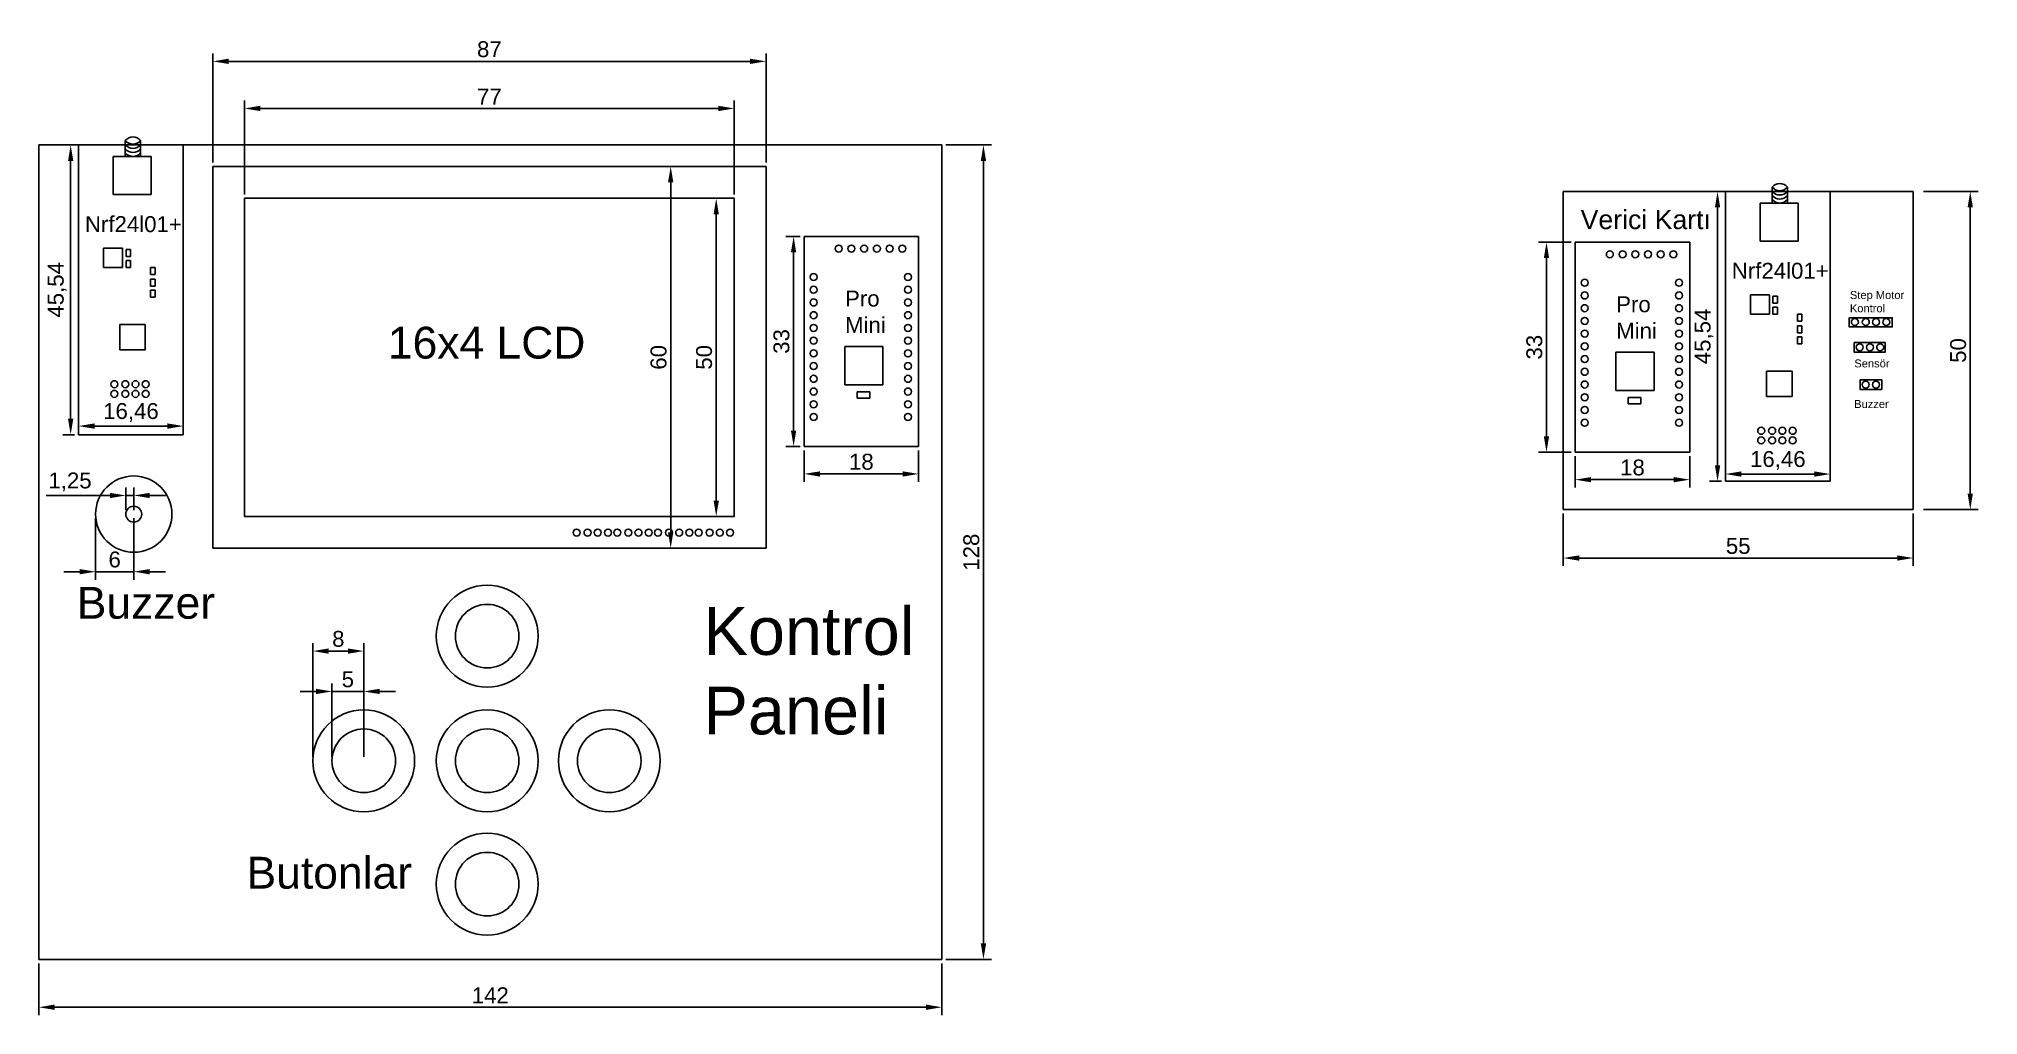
# Model space of a CAD drawing. Header units: millimetres. Extents: x 2223 to 2528, y 1813 to 1967.
import ezdxf

# ---------------------------------------------------------------- set-up
doc = ezdxf.new("R2010")
doc.units = ezdxf.units.MM
doc.styles.get("Standard").update_dxf_attribs({"font": 'arial.ttf'})
doc.dimstyles.new('ISO-25', dxfattribs={"dimtxt": 2.5, "dimasz": 2.5, "dimexe": 1.25, "dimexo": 0.625, "dimtad": 1, "dimtxsty": 'Standard', "dimcen": 2.5, "dimadec": 0, "dimazin": 0, "dimtfac": 1, "dimtmove": 0, "dimatfit": 3, "dimfxl": 1, "dimarcsym": 0})

# ---------------------------------------------------------------- blocks, each defined once
blk = doc.blocks.new('*D2')
at = {"color": 0, "lineweight": -2, "transparency": 16777216}
for p, q in [((2255.66, 1942.23), (2255.66, 1956.98)), ((2258.16, 1955.73), (2330.16, 1955.73)), ((2332.66, 1942.23), (2332.66, 1956.98))]:
    blk.add_line(p, q, dxfattribs=at)
at = {"color": 0, "transparency": 16777216}
for points in [[(2258.16, 1956.15), (2258.16, 1955.31), (2255.66, 1955.73)], [(2330.16, 1956.15), (2330.16, 1955.31), (2332.66, 1955.73)]]:
    blk.add_solid(points, dxfattribs=at)
at = {"layer": 'Defpoints', "color": 0, "transparency": 16777216}
for p in [(2332.66, 1955.73), (2255.66, 1941.61), (2332.66, 1941.61)]:
    blk.add_point(p, dxfattribs=at)
at = {"color": 0, "transparency": 16777216, "insert": (2294.16, 1957.6), "char_height": 2.5, "attachment_point": 5}
blk.add_mtext('77', dxfattribs=at)
blk = doc.blocks.new('*D3')
at = {"color": 0, "lineweight": -2, "transparency": 16777216}
for p, q in [((2250.66, 1947.23), (2250.66, 1964.38)), ((2337.66, 1947.23), (2337.66, 1964.38)), ((2253.16, 1963.13), (2335.16, 1963.13))]:
    blk.add_line(p, q, dxfattribs=at)
at = {"color": 0, "transparency": 16777216}
for points in [[(2253.16, 1963.55), (2253.16, 1962.72), (2250.66, 1963.13)], [(2335.16, 1963.55), (2335.16, 1962.72), (2337.66, 1963.13)]]:
    blk.add_solid(points, dxfattribs=at)
at = {"layer": 'Defpoints', "color": 0, "transparency": 16777216}
for p in [(2337.66, 1963.13), (2250.66, 1946.61), (2337.66, 1946.61)]:
    blk.add_point(p, dxfattribs=at)
at = {"color": 0, "transparency": 16777216, "insert": (2294.16, 1965.03), "char_height": 2.5, "attachment_point": 5}
blk.add_mtext('87', dxfattribs=at)
blk = doc.blocks.new('*D4')
at = {"color": 0, "lineweight": -2, "transparency": 16777216}
for p, q in [((2266.41, 1853.83), (2266.41, 1871.7)), ((2271.91, 1870.45), (2268.91, 1870.45)), ((2274.41, 1853.83), (2274.41, 1871.7))]:
    blk.add_line(p, q, dxfattribs=at)
at = {"color": 0, "transparency": 16777216}
for points in [[(2268.91, 1870.86), (2268.91, 1870.03), (2266.41, 1870.45)], [(2271.91, 1870.86), (2271.91, 1870.03), (2274.41, 1870.45)]]:
    blk.add_solid(points, dxfattribs=at)
at = {"layer": 'Defpoints', "color": 0, "transparency": 16777216}
for p in [(2266.41, 1870.45), (2266.41, 1853.2), (2274.41, 1853.2)]:
    blk.add_point(p, dxfattribs=at)
at = {"color": 0, "transparency": 16777216, "insert": (2270.41, 1872.35), "char_height": 2.5, "attachment_point": 5}
blk.add_mtext('8', dxfattribs=at)
blk = doc.blocks.new('*D5')
at = {"color": 0, "lineweight": -2, "transparency": 16777216}
for p, q in [((2266.91, 1864.1), (2264.41, 1864.1)), ((2269.41, 1853.83), (2269.41, 1865.35)), ((2274.41, 1864.1), (2269.41, 1864.1)), ((2274.41, 1853.83), (2274.41, 1865.35)), ((2276.91, 1864.1), (2279.41, 1864.1))]:
    blk.add_line(p, q, dxfattribs=at)
at = {"color": 0, "transparency": 16777216}
for points in [[(2266.91, 1864.52), (2266.91, 1863.69), (2269.41, 1864.1)], [(2276.91, 1864.52), (2276.91, 1863.69), (2274.41, 1864.1)]]:
    blk.add_solid(points, dxfattribs=at)
at = {"layer": 'Defpoints', "color": 0, "transparency": 16777216}
for p in [(2269.41, 1864.1), (2269.41, 1853.2), (2274.41, 1853.2)]:
    blk.add_point(p, dxfattribs=at)
at = {"color": 0, "transparency": 16777216, "insert": (2271.91, 1866), "char_height": 2.5, "attachment_point": 5}
blk.add_mtext('5', dxfattribs=at)
blk = doc.blocks.new('*D16')
at = {"color": 0, "lineweight": -2, "transparency": 16777216}
for p, q in [((2332.04, 1941.61), (2328.58, 1941.61)), ((2329.83, 1939.11), (2329.83, 1894.11)), ((2332.04, 1891.61), (2328.58, 1891.61))]:
    blk.add_line(p, q, dxfattribs=at)
at = {"color": 0, "transparency": 16777216}
for points in [[(2329.42, 1939.11), (2330.25, 1939.11), (2329.83, 1941.61)], [(2329.42, 1894.11), (2330.25, 1894.11), (2329.83, 1891.61)]]:
    blk.add_solid(points, dxfattribs=at)
at = {"layer": 'Defpoints', "color": 0, "transparency": 16777216}
for p in [(2332.66, 1941.61), (2329.83, 1891.61), (2332.66, 1891.61)]:
    blk.add_point(p, dxfattribs=at)
at = {"color": 0, "transparency": 16777216, "insert": (2327.93, 1916.61), "char_height": 2.5, "attachment_point": 5, "rotation": 90}
blk.add_mtext('50', dxfattribs=at)
blk = doc.blocks.new('*D17')
at = {"color": 0, "lineweight": -2, "transparency": 16777216}
for p, q in [((2337.04, 1946.61), (2321.42, 1946.61)), ((2322.67, 1944.11), (2322.67, 1889.11)), ((2337.04, 1886.61), (2321.42, 1886.61))]:
    blk.add_line(p, q, dxfattribs=at)
at = {"color": 0, "transparency": 16777216}
for points in [[(2322.25, 1944.11), (2323.09, 1944.11), (2322.67, 1946.61)], [(2322.25, 1889.11), (2323.09, 1889.11), (2322.67, 1886.61)]]:
    blk.add_solid(points, dxfattribs=at)
at = {"layer": 'Defpoints', "color": 0, "transparency": 16777216}
for p in [(2337.66, 1946.61), (2322.67, 1886.61), (2337.66, 1886.61)]:
    blk.add_point(p, dxfattribs=at)
at = {"color": 0, "transparency": 16777216, "insert": (2320.77, 1916.61), "char_height": 2.5, "attachment_point": 5, "rotation": 90}
blk.add_mtext('60', dxfattribs=at)
blk = doc.blocks.new('*D18')
at = {"color": 0, "lineweight": -2, "transparency": 16777216}
for p, q in [((2365.93, 1949.99), (2373.1, 1949.99)), ((2371.85, 1947.49), (2371.85, 1824.49)), ((2365.93, 1821.99), (2373.1, 1821.99))]:
    blk.add_line(p, q, dxfattribs=at)
at = {"color": 0, "transparency": 16777216}
for points in [[(2371.43, 1947.49), (2372.27, 1947.49), (2371.85, 1949.99)], [(2371.43, 1824.49), (2372.27, 1824.49), (2371.85, 1821.99)]]:
    blk.add_solid(points, dxfattribs=at)
at = {"layer": 'Defpoints', "color": 0, "transparency": 16777216}
for p in [(2365.31, 1949.99), (2365.31, 1821.99), (2371.85, 1821.99)]:
    blk.add_point(p, dxfattribs=at)
at = {"color": 0, "transparency": 16777216, "insert": (2369.95, 1885.99), "char_height": 2.5, "attachment_point": 5, "rotation": 90}
blk.add_mtext('128', dxfattribs=at)
blk = doc.blocks.new('*D19')
at = {"color": 0, "lineweight": -2, "transparency": 16777216}
for p, q in [((2223.31, 1821.37), (2223.31, 1813.22)), ((2365.31, 1821.37), (2365.31, 1813.22)), ((2225.81, 1814.47), (2362.81, 1814.47))]:
    blk.add_line(p, q, dxfattribs=at)
at = {"color": 0, "transparency": 16777216}
for points in [[(2225.81, 1814.89), (2225.81, 1814.05), (2223.31, 1814.47)], [(2362.81, 1814.89), (2362.81, 1814.05), (2365.31, 1814.47)]]:
    blk.add_solid(points, dxfattribs=at)
at = {"layer": 'Defpoints', "color": 0, "transparency": 16777216}
for p in [(2223.31, 1821.99), (2365.31, 1821.99), (2365.31, 1814.47)]:
    blk.add_point(p, dxfattribs=at)
at = {"color": 0, "transparency": 16777216, "insert": (2294.31, 1816.35), "char_height": 2.5, "attachment_point": 5}
blk.add_mtext('142', dxfattribs=at)
blk = doc.blocks.new('*D20')
at = {"color": 0, "lineweight": -2, "transparency": 16777216}
for p, q in [((2232.24, 1891.34), (2232.24, 1881.67)), ((2238.24, 1891.34), (2238.24, 1881.67)), ((2229.74, 1882.92), (2227.24, 1882.92)), ((2238.24, 1882.92), (2232.24, 1882.92)), ((2240.74, 1882.92), (2243.24, 1882.92))]:
    blk.add_line(p, q, dxfattribs=at)
at = {"color": 0, "transparency": 16777216}
for points in [[(2229.74, 1883.34), (2229.74, 1882.51), (2232.24, 1882.92)], [(2240.74, 1883.34), (2240.74, 1882.51), (2238.24, 1882.92)]]:
    blk.add_solid(points, dxfattribs=at)
at = {"layer": 'Defpoints', "color": 0, "transparency": 16777216}
for p in [(2232.24, 1891.97), (2238.24, 1891.97), (2232.24, 1882.92)]:
    blk.add_point(p, dxfattribs=at)
at = {"color": 0, "transparency": 16777216, "insert": (2235.24, 1884.83), "char_height": 2.5, "attachment_point": 5}
blk.add_mtext('6', dxfattribs=at)
blk = doc.blocks.new('*D21')
at = {"color": 0, "lineweight": -2, "transparency": 16777216}
for p, q in [((2234.49, 1894.9), (2224.46, 1894.9)), ((2236.99, 1892.59), (2236.99, 1896.15)), ((2238.24, 1894.9), (2236.99, 1894.9)), ((2238.24, 1892.59), (2238.24, 1896.15)), ((2240.74, 1894.9), (2243.24, 1894.9))]:
    blk.add_line(p, q, dxfattribs=at)
at = {"color": 0, "transparency": 16777216}
for points in [[(2234.49, 1895.32), (2234.49, 1894.49), (2236.99, 1894.9)], [(2240.74, 1895.32), (2240.74, 1894.49), (2238.24, 1894.9)]]:
    blk.add_solid(points, dxfattribs=at)
at = {"layer": 'Defpoints', "color": 0, "transparency": 16777216}
for p in [(2236.99, 1894.9), (2236.99, 1891.97), (2238.24, 1891.97)]:
    blk.add_point(p, dxfattribs=at)
at = {"color": 0, "transparency": 16777216, "insert": (2228.22, 1897.03), "char_height": 2.5, "attachment_point": 5}
blk.add_mtext('1,25', dxfattribs=at)
blk = doc.blocks.new('*D23')
at = {"color": 0, "lineweight": -2, "transparency": 16777216}
for p, q in [((2519.66, 1942.69), (2528.27, 1942.69)), ((2527.02, 1940.19), (2527.02, 1895.19)), ((2519.66, 1892.69), (2528.27, 1892.69))]:
    blk.add_line(p, q, dxfattribs=at)
at = {"color": 0, "transparency": 16777216}
for points in [[(2526.6, 1940.19), (2527.43, 1940.19), (2527.02, 1942.69)], [(2526.6, 1895.19), (2527.43, 1895.19), (2527.02, 1892.69)]]:
    blk.add_solid(points, dxfattribs=at)
at = {"layer": 'Defpoints', "color": 0, "transparency": 16777216}
for p in [(2519.03, 1942.69), (2519.03, 1892.69), (2527.02, 1892.69)]:
    blk.add_point(p, dxfattribs=at)
at = {"color": 0, "transparency": 16777216, "insert": (2525.12, 1917.69), "char_height": 2.5, "attachment_point": 5, "rotation": 90}
blk.add_mtext('50', dxfattribs=at)
blk = doc.blocks.new('*D25')
at = {"color": 0, "lineweight": -2, "transparency": 16777216}
for p, q in [((2487.9, 1942.67), (2486.03, 1942.67)), ((2487.28, 1940.17), (2487.28, 1899.63)), ((2487.9, 1897.13), (2486.03, 1897.13))]:
    blk.add_line(p, q, dxfattribs=at)
at = {"color": 0, "transparency": 16777216}
for points in [[(2486.87, 1940.17), (2487.7, 1940.17), (2487.28, 1942.67)], [(2486.87, 1899.63), (2487.7, 1899.63), (2487.28, 1897.13)]]:
    blk.add_solid(points, dxfattribs=at)
at = {"layer": 'Defpoints', "color": 0, "transparency": 16777216}
for p in [(2488.53, 1942.67), (2487.28, 1897.13), (2488.53, 1897.13)]:
    blk.add_point(p, dxfattribs=at)
at = {"color": 0, "transparency": 16777216, "insert": (2485.16, 1919.9), "char_height": 2.5, "attachment_point": 5, "rotation": 90}
blk.add_mtext('45,54', dxfattribs=at)
blk = doc.blocks.new('*D26')
at = {"color": 0, "lineweight": -2, "transparency": 16777216}
for p, q in [((2488.53, 1897.75), (2488.53, 1899.52)), ((2491.03, 1898.27), (2502.49, 1898.27)), ((2504.99, 1897.75), (2504.99, 1899.52))]:
    blk.add_line(p, q, dxfattribs=at)
at = {"color": 0, "transparency": 16777216}
for points in [[(2491.03, 1898.69), (2491.03, 1897.85), (2488.53, 1898.27)], [(2502.49, 1898.69), (2502.49, 1897.85), (2504.99, 1898.27)]]:
    blk.add_solid(points, dxfattribs=at)
at = {"layer": 'Defpoints', "color": 0, "transparency": 16777216}
for p in [(2488.53, 1897.13), (2504.99, 1898.27), (2504.99, 1897.13)]:
    blk.add_point(p, dxfattribs=at)
at = {"color": 0, "transparency": 16777216, "insert": (2496.76, 1900.4), "char_height": 2.5, "attachment_point": 5}
blk.add_mtext('16,46', dxfattribs=at)
blk = doc.blocks.new('*D27')
at = {"color": 0, "lineweight": -2, "transparency": 16777216}
for p, q in [((2463.03, 1892.07), (2463.03, 1883.82)), ((2518.03, 1892.07), (2518.03, 1883.82)), ((2465.53, 1885.07), (2515.53, 1885.07))]:
    blk.add_line(p, q, dxfattribs=at)
at = {"color": 0, "transparency": 16777216}
for points in [[(2465.53, 1885.49), (2465.53, 1884.65), (2463.03, 1885.07)], [(2515.53, 1885.49), (2515.53, 1884.65), (2518.03, 1885.07)]]:
    blk.add_solid(points, dxfattribs=at)
at = {"layer": 'Defpoints', "color": 0, "transparency": 16777216}
for p in [(2463.03, 1892.69), (2518.03, 1892.69), (2518.03, 1885.07)]:
    blk.add_point(p, dxfattribs=at)
at = {"color": 0, "transparency": 16777216, "insert": (2490.53, 1886.96), "char_height": 2.5, "attachment_point": 5}
blk.add_mtext('55', dxfattribs=at)
blk = doc.blocks.new('*D31')
at = {"color": 0, "lineweight": -2, "transparency": 16777216}
for p, q in [((2228.94, 1949.99), (2227.07, 1949.99)), ((2228.32, 1947.49), (2228.32, 1906.95)), ((2228.94, 1904.45), (2227.07, 1904.45))]:
    blk.add_line(p, q, dxfattribs=at)
at = {"color": 0, "transparency": 16777216}
for points in [[(2227.91, 1947.49), (2228.74, 1947.49), (2228.32, 1949.99)], [(2227.91, 1906.95), (2228.74, 1906.95), (2228.32, 1904.45)]]:
    blk.add_solid(points, dxfattribs=at)
at = {"layer": 'Defpoints', "color": 0, "transparency": 16777216}
for p in [(2229.57, 1949.99), (2228.32, 1904.45), (2229.57, 1904.45)]:
    blk.add_point(p, dxfattribs=at)
at = {"color": 0, "transparency": 16777216, "insert": (2226.2, 1927.22), "char_height": 2.5, "attachment_point": 5, "rotation": 90}
blk.add_mtext('45,54', dxfattribs=at)
blk = doc.blocks.new('*D33')
at = {"color": 0, "lineweight": -2, "transparency": 16777216}
for p, q in [((2229.57, 1905.08), (2229.57, 1907.06)), ((2246.03, 1905.08), (2246.03, 1907.06)), ((2232.07, 1905.81), (2243.53, 1905.81))]:
    blk.add_line(p, q, dxfattribs=at)
at = {"color": 0, "transparency": 16777216}
for points in [[(2232.07, 1906.23), (2232.07, 1905.39), (2229.57, 1905.81)], [(2243.53, 1906.23), (2243.53, 1905.39), (2246.03, 1905.81)]]:
    blk.add_solid(points, dxfattribs=at)
at = {"layer": 'Defpoints', "color": 0, "transparency": 16777216}
for p in [(2229.57, 1904.45), (2246.03, 1905.81), (2246.03, 1904.45)]:
    blk.add_point(p, dxfattribs=at)
at = {"color": 0, "transparency": 16777216, "insert": (2237.8, 1907.94), "char_height": 2.5, "attachment_point": 5}
blk.add_mtext('16,46', dxfattribs=at)
blk = doc.blocks.new('*D34')
at = {"color": 0, "lineweight": -2, "transparency": 16777216}
for p, q in [((2464.9, 1901.09), (2464.9, 1896.14)), ((2482.9, 1901.09), (2482.9, 1896.14)), ((2480.4, 1897.39), (2467.4, 1897.39))]:
    blk.add_line(p, q, dxfattribs=at)
at = {"color": 0, "transparency": 16777216}
for points in [[(2467.4, 1897.8), (2467.4, 1896.97), (2464.9, 1897.39)], [(2480.4, 1897.8), (2480.4, 1896.97), (2482.9, 1897.39)]]:
    blk.add_solid(points, dxfattribs=at)
at = {"layer": 'Defpoints', "color": 0, "transparency": 16777216}
for p in [(2464.9, 1901.71), (2482.9, 1901.71), (2464.9, 1897.39)]:
    blk.add_point(p, dxfattribs=at)
at = {"color": 0, "transparency": 16777216, "insert": (2473.9, 1899.29), "char_height": 2.5, "attachment_point": 5}
blk.add_mtext('18', dxfattribs=at)
blk = doc.blocks.new('*D35')
at = {"color": 0, "lineweight": -2, "transparency": 16777216}
for p, q in [((2464.28, 1934.71), (2459.13, 1934.71)), ((2460.38, 1904.21), (2460.38, 1932.21)), ((2464.28, 1901.71), (2459.13, 1901.71))]:
    blk.add_line(p, q, dxfattribs=at)
at = {"color": 0, "transparency": 16777216}
for points in [[(2459.96, 1932.21), (2460.8, 1932.21), (2460.38, 1934.71)], [(2459.96, 1904.21), (2460.8, 1904.21), (2460.38, 1901.71)]]:
    blk.add_solid(points, dxfattribs=at)
at = {"layer": 'Defpoints', "color": 0, "transparency": 16777216}
for p in [(2460.38, 1934.71), (2464.9, 1934.71), (2464.9, 1901.71)]:
    blk.add_point(p, dxfattribs=at)
at = {"color": 0, "transparency": 16777216, "insert": (2458.48, 1918.21), "char_height": 2.5, "attachment_point": 5, "rotation": 90}
blk.add_mtext('33', dxfattribs=at)
blk = doc.blocks.new('*D36')
at = {"color": 0, "lineweight": -2, "transparency": 16777216}
for p, q in [((2343.65, 1901.99), (2343.65, 1897.04)), ((2361.65, 1901.99), (2361.65, 1897.04)), ((2359.15, 1898.29), (2346.15, 1898.29))]:
    blk.add_line(p, q, dxfattribs=at)
at = {"color": 0, "transparency": 16777216}
for points in [[(2346.15, 1898.7), (2346.15, 1897.87), (2343.65, 1898.29)], [(2359.15, 1898.7), (2359.15, 1897.87), (2361.65, 1898.29)]]:
    blk.add_solid(points, dxfattribs=at)
at = {"layer": 'Defpoints', "color": 0, "transparency": 16777216}
for p in [(2343.65, 1902.61), (2361.65, 1902.61), (2343.65, 1898.29)]:
    blk.add_point(p, dxfattribs=at)
at = {"color": 0, "transparency": 16777216, "insert": (2352.65, 1900.19), "char_height": 2.5, "attachment_point": 5}
blk.add_mtext('18', dxfattribs=at)
blk = doc.blocks.new('*D38')
at = {"color": 0, "lineweight": -2, "transparency": 16777216}
for p, q in [((2343.02, 1935.61), (2340.75, 1935.61)), ((2342, 1905.11), (2342, 1933.11)), ((2343.02, 1902.61), (2340.75, 1902.61))]:
    blk.add_line(p, q, dxfattribs=at)
at = {"color": 0, "transparency": 16777216}
for points in [[(2341.58, 1933.11), (2342.41, 1933.11), (2342, 1935.61)], [(2341.58, 1905.11), (2342.41, 1905.11), (2342, 1902.61)]]:
    blk.add_solid(points, dxfattribs=at)
at = {"layer": 'Defpoints', "color": 0, "transparency": 16777216}
for p in [(2342, 1935.61), (2343.65, 1935.61), (2343.65, 1902.61)]:
    blk.add_point(p, dxfattribs=at)
at = {"color": 0, "transparency": 16777216, "insert": (2340.09, 1919.11), "char_height": 2.5, "attachment_point": 5, "rotation": 90}
blk.add_mtext('33', dxfattribs=at)

msp = doc.modelspace()

# ---------------------------------------------------------------- linework, layer by layer
for p, q in [((2227.309, 1949.991), (2223.309, 1949.991)), ((2223.309, 1949.991), (2223.309, 1821.991)), ((2361.309, 1949.991), (2227.309, 1949.991)), ((2229.57, 1949.991), (2229.57, 1904.451)), ((2246.03, 1949.991), (2229.57, 1949.991)), ((2236.915, 1948.188), (2236.915, 1950.688)), ((2239.315, 1948.188), (2239.315, 1950.688)), ((2246.03, 1904.451), (2246.03, 1949.991)), ((2361.309, 1949.991), (2365.309, 1949.991)), ((2365.309, 1949.991), (2365.309, 1821.991)), ((2241.004, 1948.188), (2235.004, 1948.188)), ((2235.004, 1948.188), (2235.004, 1942.188)), ((2238.115, 1948.188), (2239.315, 1948.188)), ((2241.004, 1948.188), (2241.004, 1942.188)), ((2250.664, 1946.609), (2337.664, 1946.609)), ((2250.664, 1886.609), (2250.664, 1946.609)), ((2337.664, 1946.609), (2337.664, 1886.609)), ((2518.031, 1942.691), (2463.031, 1942.691)), ((2463.031, 1942.691), (2463.031, 1942.558)), ((2488.528, 1942.666), (2488.528, 1897.126)), ((2504.988, 1942.666), (2488.528, 1942.666)), ((2495.873, 1940.863), (2495.873, 1943.363)), ((2498.273, 1940.863), (2498.273, 1943.363)), ((2504.988, 1897.126), (2504.988, 1942.666)), ((2518.031, 1892.691), (2518.031, 1942.691)), ((2241.004, 1942.188), (2235.004, 1942.188)), ((2463.031, 1898.691), (2463.031, 1942.558)), ((2499.962, 1940.863), (2493.962, 1940.863)), ((2493.962, 1940.863), (2493.962, 1934.863)), ((2497.073, 1940.863), (2498.273, 1940.863)), ((2499.962, 1940.863), (2499.962, 1934.863)), ((2233.492, 1933.747), (2236.492, 1933.747)), ((2233.492, 1930.747), (2233.492, 1933.747)), ((2236.492, 1933.747), (2236.492, 1930.747)), ((2237.025, 1933.566), (2237.725, 1933.566)), ((2237.025, 1932.466), (2237.025, 1933.566)), ((2237.725, 1933.566), (2237.725, 1932.466)), ((2343.646, 1902.612), (2343.646, 1935.612)), ((2343.646, 1935.612), (2346.646, 1935.612)), ((2361.646, 1935.612), (2346.646, 1935.612)), ((2361.646, 1902.612), (2361.646, 1935.612)), ((2464.9, 1901.713), (2464.9, 1934.713)), ((2464.9, 1934.713), (2467.9, 1934.713)), ((2482.9, 1934.713), (2467.9, 1934.713)), ((2482.9, 1901.713), (2482.9, 1934.713)), ((2499.962, 1934.863), (2493.962, 1934.863)), ((2236.492, 1930.747), (2233.492, 1930.747)), ((2237.725, 1932.466), (2237.025, 1932.466)), ((2237.025, 1931.837), (2237.725, 1931.837)), ((2237.025, 1930.737), (2237.025, 1931.837)), ((2237.725, 1930.737), (2237.025, 1930.737)), ((2237.725, 1931.837), (2237.725, 1930.737)), ((2240.887, 1930.715), (2241.587, 1930.715)), ((2240.887, 1929.615), (2240.887, 1930.715)), ((2241.587, 1930.715), (2241.587, 1929.615)), ((2241.587, 1929.615), (2240.887, 1929.615)), ((2240.887, 1928.915), (2241.587, 1928.915)), ((2240.887, 1927.815), (2240.887, 1928.915)), ((2241.587, 1927.815), (2240.887, 1927.815)), ((2241.587, 1928.915), (2241.587, 1927.815)), ((2240.887, 1927.156), (2241.587, 1927.156)), ((2240.887, 1926.056), (2240.887, 1927.156)), ((2241.587, 1926.056), (2240.887, 1926.056)), ((2241.587, 1927.156), (2241.587, 1926.056)), ((2492.451, 1926.422), (2495.451, 1926.422)), ((2492.451, 1923.422), (2492.451, 1926.422)), ((2495.451, 1926.422), (2495.451, 1923.422)), ((2495.983, 1926.24), (2496.683, 1926.24)), ((2495.983, 1925.14), (2495.983, 1926.24)), ((2496.683, 1925.14), (2495.983, 1925.14)), ((2495.983, 1924.511), (2496.683, 1924.511)), ((2495.983, 1923.411), (2495.983, 1924.511)), ((2496.683, 1926.24), (2496.683, 1925.14)), ((2496.683, 1924.511), (2496.683, 1923.411)), ((2236.04, 1921.784), (2240.04, 1921.784)), ((2236.04, 1917.784), (2236.04, 1921.784)), ((2240.04, 1921.784), (2240.04, 1917.784)), ((2495.451, 1923.422), (2492.451, 1923.422)), ((2496.683, 1923.411), (2495.983, 1923.411)), ((2499.846, 1923.389), (2500.546, 1923.389)), ((2499.846, 1922.289), (2499.846, 1923.389)), ((2500.546, 1922.289), (2499.846, 1922.289)), ((2499.846, 1921.59), (2500.546, 1921.59)), ((2499.846, 1920.49), (2499.846, 1921.59)), ((2500.546, 1923.389), (2500.546, 1922.289)), ((2500.546, 1921.59), (2500.546, 1920.49)), ((2356.046, 1918.3), (2350.046, 1918.3)), ((2350.046, 1918.3), (2350.046, 1912.3)), ((2356.046, 1918.3), (2356.046, 1912.3)), ((2500.546, 1920.49), (2499.846, 1920.49)), ((2499.846, 1919.83), (2500.546, 1919.83)), ((2499.846, 1918.73), (2499.846, 1919.83)), ((2500.546, 1918.73), (2499.846, 1918.73)), ((2500.546, 1919.83), (2500.546, 1918.73)), ((2240.04, 1917.784), (2236.04, 1917.784)), ((2477.301, 1917.401), (2471.301, 1917.401)), ((2471.301, 1917.401), (2471.301, 1911.401)), ((2477.301, 1917.401), (2477.301, 1911.401)), ((2356.046, 1912.3), (2350.046, 1912.3)), ((2494.998, 1914.459), (2498.998, 1914.459)), ((2494.998, 1910.459), (2494.998, 1914.459)), ((2498.998, 1914.459), (2498.998, 1910.459)), ((2513.106, 1913.061), (2513.106, 1911.568)), ((2351.969, 1911.207), (2353.969, 1911.207)), ((2351.969, 1910.207), (2351.969, 1911.207)), ((2353.969, 1910.207), (2351.969, 1910.207)), ((2353.969, 1911.207), (2353.969, 1910.207)), ((2477.301, 1911.401), (2471.301, 1911.401)), ((2473.224, 1910.307), (2475.224, 1910.307)), ((2473.224, 1909.307), (2473.224, 1910.307)), ((2475.224, 1909.307), (2473.224, 1909.307)), ((2475.224, 1910.307), (2475.224, 1909.307)), ((2498.998, 1910.459), (2494.998, 1910.459)), ((2229.57, 1904.451), (2246.03, 1904.451)), ((2361.646, 1902.612), (2343.646, 1902.612)), ((2482.9, 1901.713), (2464.9, 1901.713)), ((2463.031, 1892.691), (2463.031, 1898.691)), ((2488.528, 1897.126), (2504.988, 1897.126)), ((2463.031, 1892.691), (2518.031, 1892.691)), ((2337.664, 1886.609), (2250.664, 1886.609)), ((2223.309, 1821.991), (2365.309, 1821.991))]:
    msp.add_line(p, q)
for points in [[(2255.664, 1941.609), (2332.664, 1941.609), (2332.664, 1891.609), (2255.664, 1891.609)], [(2507.984, 1922.847), (2514.739, 1922.847), (2514.739, 1921.399), (2507.984, 1921.399)], [(2508.755, 1918.922), (2513.663, 1918.922), (2513.663, 1917.429), (2508.755, 1917.429)]]:
    msp.add_lwpolyline(points, close=True)
msp.add_lwpolyline([(2513.106, 1911.568), (2509.69, 1911.568), (2509.69, 1913.061), (2513.106, 1913.061)])
for centre, radius in [((2349.089, 1933.706), 0.549), ((2351.089, 1933.706), 0.549), ((2353.089, 1933.706), 0.549), ((2355.089, 1933.706), 0.549), ((2357.089, 1933.706), 0.549), ((2359.089, 1933.706), 0.549), ((2470.344, 1932.806), 0.549), ((2472.344, 1932.806), 0.549), ((2474.344, 1932.806), 0.549), ((2476.344, 1932.806), 0.549), ((2478.344, 1932.806), 0.549), ((2480.344, 1932.806), 0.549), ((2345.146, 1929.239), 0.549), ((2345.146, 1927.239), 0.549), ((2359.976, 1929.239), 0.549), ((2359.976, 1927.239), 0.549), ((2466.401, 1928.34), 0.549), ((2481.231, 1928.34), 0.549), ((2345.146, 1925.239), 0.549), ((2359.976, 1925.239), 0.549), ((2466.401, 1926.34), 0.549), ((2466.401, 1924.34), 0.549), ((2481.231, 1926.34), 0.549), ((2481.231, 1924.34), 0.549), ((2345.146, 1923.239), 0.549), ((2345.146, 1921.239), 0.549), ((2359.976, 1923.239), 0.549), ((2359.976, 1921.239), 0.549), ((2466.401, 1922.34), 0.549), ((2481.231, 1922.34), 0.549), ((2508.871, 1922.16), 0.549), ((2510.594, 1922.16), 0.549), ((2512.203, 1922.16), 0.549), ((2513.812, 1922.16), 0.549), ((2345.146, 1919.239), 0.549), ((2359.976, 1919.239), 0.549), ((2466.401, 1920.34), 0.549), ((2466.401, 1918.34), 0.549), ((2481.231, 1920.34), 0.549), ((2481.231, 1918.34), 0.549), ((2509.637, 1918.19), 0.549), ((2511.246, 1918.19), 0.549), ((2512.854, 1918.19), 0.549), ((2345.146, 1917.239), 0.549), ((2345.146, 1915.239), 0.549), ((2359.976, 1917.239), 0.549), ((2359.976, 1915.239), 0.549), ((2466.401, 1916.34), 0.549), ((2481.231, 1916.34), 0.549), ((2235.185, 1912.395), 0.549), ((2236.909, 1912.395), 0.549), ((2238.517, 1912.395), 0.549), ((2240.126, 1912.395), 0.549), ((2345.146, 1913.239), 0.549), ((2359.976, 1913.239), 0.549), ((2466.401, 1914.34), 0.549), ((2466.401, 1912.34), 0.549), ((2481.231, 1914.34), 0.549), ((2481.231, 1912.34), 0.549), ((2510.572, 1912.329), 0.549), ((2512.18, 1912.329), 0.549), ((2235.185, 1910.876), 0.549), ((2236.909, 1910.876), 0.549), ((2238.517, 1910.876), 0.549), ((2240.126, 1910.876), 0.549), ((2345.146, 1911.239), 0.549), ((2345.146, 1909.239), 0.549), ((2359.976, 1911.239), 0.549), ((2359.976, 1909.239), 0.549), ((2466.401, 1910.34), 0.549), ((2481.231, 1910.34), 0.549), ((2345.146, 1907.239), 0.549), ((2359.976, 1907.239), 0.549), ((2466.401, 1908.34), 0.549), ((2466.401, 1906.34), 0.549), ((2481.231, 1908.34), 0.549), ((2481.231, 1906.34), 0.549), ((2494.143, 1905.069), 0.549), ((2494.143, 1903.551), 0.549), ((2495.867, 1905.069), 0.549), ((2495.867, 1903.551), 0.549), ((2497.475, 1905.069), 0.549), ((2497.475, 1903.551), 0.549), ((2499.084, 1905.069), 0.549), ((2499.084, 1903.551), 0.549), ((2238.238, 1891.969), 6), ((2238.238, 1891.969), 1.25), ((2307.873, 1889.064), 0.549), ((2309.597, 1889.064), 0.549), ((2311.205, 1889.064), 0.549), ((2312.814, 1889.064), 0.549), ((2314.272, 1889.064), 0.549), ((2315.996, 1889.064), 0.549), ((2317.605, 1889.064), 0.549), ((2319.213, 1889.064), 0.549), ((2320.671, 1889.064), 0.549), ((2322.395, 1889.064), 0.549), ((2324.004, 1889.064), 0.549), ((2325.612, 1889.064), 0.549), ((2327.067, 1889.064), 0.549), ((2328.791, 1889.064), 0.549), ((2330.399, 1889.064), 0.549), ((2332.008, 1889.064), 0.549), ((2293.815, 1872.791), 8), ((2293.815, 1872.791), 5), ((2274.411, 1853.201), 8), ((2293.815, 1853.201), 8), ((2313.017, 1853.201), 8), ((2274.411, 1853.201), 5), ((2293.815, 1853.201), 5), ((2313.017, 1853.201), 5), ((2293.815, 1833.814), 8), ((2293.815, 1833.814), 5)]:
    msp.add_circle(centre, radius)
for centre, start, end in [((2238.115, 1949.688), 39.80557, 140.19443), ((2238.115, 1951.688), 219.80557, 320.19443), ((2238.115, 1951.016), 219.80557, 320.19443), ((2238.115, 1950.38), 219.80557, 320.19443), ((2238.115, 1949.75), 219.80557, 320.19443), ((2497.073, 1942.363), 39.80557, 140.19443), ((2497.073, 1944.363), 219.80557, 320.19443), ((2497.073, 1943.691), 219.80557, 320.19443), ((2497.073, 1943.055), 219.80557, 320.19443), ((2497.073, 1942.425), 219.80557, 320.19443)]:
    msp.add_arc(centre, 1.562, start, end)

# ---------------------------------------------------------------- texts
at = {"attachment_point": 1}
for s, width, insert, char_height in [('Verici Kartı', 24.74647, (2465.75, 1939.765), 3), ('Nrf24l01+', 8.84087, (2230.563, 1938.8), 2.5), ('Nrf24l01+', 8.84087, (2489.522, 1931.474), 2.5), ('Pro\\PMini', 5.91493, (2350.087, 1927.105), 2.5), ('Pro\\PMini', 5.91493, (2471.342, 1926.206), 2.5), ('Step Motor\\PKontrol', 18.98155, (2508.092, 1927.035), 1.25), ('16x4 LCD', 33.2718, (2278.199, 1921.416), 5), ('Sensör', 18.98155, (2508.789, 1916.282), 1.25), ('Buzzer', 18.98155, (2508.765, 1909.905), 1.25), ('Buzzer', 33.2718, (2229.287, 1880.537), 5), ('Kontrol \\PPaneli', 33.2718, (2327.822, 1877.351), 7.5), ('Butonlar', 33.2718, (2255.982, 1838.112), 5)]:
    msp.add_mtext_dynamic_manual_height_columns(s, width=width, gutter_width=12.5, heights=[0], dxfattribs=dict(at, insert=insert, char_height=char_height))

# ---------------------------------------------------------------- dimensions: what is measured, and where the dimension line sits
for base, p1, p2, picture, middle in [((2337.664, 1963.133), (2250.664, 1946.609), (2337.664, 1946.609), '*D3', (2294.164, 1965.035)), ((2332.664, 1955.729), (2255.664, 1941.609), (2332.664, 1941.609), '*D2', (2294.164, 1957.604)), ((2246.03, 1905.81), (2229.57, 1904.451), (2246.03, 1904.451), '*D33', (2237.8, 1907.937)), ((2343.646, 1898.286), (2361.646, 1902.612), (2343.646, 1902.612), '*D36', (2352.646, 1900.188)), ((2464.9, 1897.387), (2482.9, 1901.713), (2464.9, 1901.713), '*D34', (2473.9, 1899.288)), ((2504.988, 1898.271), (2488.528, 1897.126), (2504.988, 1897.126), '*D26', (2496.758, 1900.398)), ((2236.988, 1894.904), (2238.238, 1891.969), (2236.988, 1891.969), '*D21', (2228.224, 1897.031)), ((2232.238, 1882.924), (2238.238, 1891.969), (2232.238, 1891.969), '*D20', (2235.238, 1884.825)), ((2518.031, 1885.069), (2463.031, 1892.691), (2518.031, 1892.691), '*D27', (2490.531, 1886.965)), ((2266.411, 1870.446), (2274.411, 1853.201), (2266.411, 1853.201), '*D4', (2270.411, 1872.347)), ((2269.411, 1864.102), (2274.411, 1853.201), (2269.411, 1853.201), '*D5', (2271.911, 1865.998)), ((2365.309, 1814.47), (2223.309, 1821.991), (2365.309, 1821.991), '*D19', (2294.309, 1816.35))]:
    dim = msp.add_linear_dim(base=base, p1=p1, p2=p2, dimstyle='ISO-25')
    dim.commit()
    dim.dimension.update_dxf_attribs({"geometry": picture, "text_midpoint": middle})
for base, p1, p2, picture, middle in [((2228.324, 1904.451), (2229.57, 1949.991), (2229.57, 1904.451), '*D31', (2226.202, 1927.221)), ((2371.851, 1821.991), (2365.309, 1949.991), (2365.309, 1821.991), '*D18', (2369.95, 1885.991)), ((2322.669, 1886.609), (2337.664, 1946.609), (2337.664, 1886.609), '*D17', (2320.767, 1916.609)), ((2487.283, 1897.126), (2488.528, 1942.666), (2488.528, 1897.126), '*D25', (2485.161, 1919.896)), ((2527.018, 1892.691), (2519.031, 1942.691), (2519.031, 1892.691), '*D23', (2525.117, 1917.691)), ((2329.834, 1891.609), (2332.664, 1941.609), (2332.664, 1891.609), '*D16', (2327.932, 1916.609)), ((2341.995, 1935.612), (2343.646, 1902.612), (2343.646, 1935.612), '*D38', (2340.093, 1919.112)), ((2460.379, 1934.713), (2464.9, 1901.713), (2464.9, 1934.713), '*D35', (2458.477, 1918.213))]:
    dim = msp.add_linear_dim(base=base, p1=p1, p2=p2, angle=90, dimstyle='ISO-25')
    dim.commit()
    dim.dimension.update_dxf_attribs({"geometry": picture, "text_midpoint": middle})

doc.saveas('drawing.dxf')
